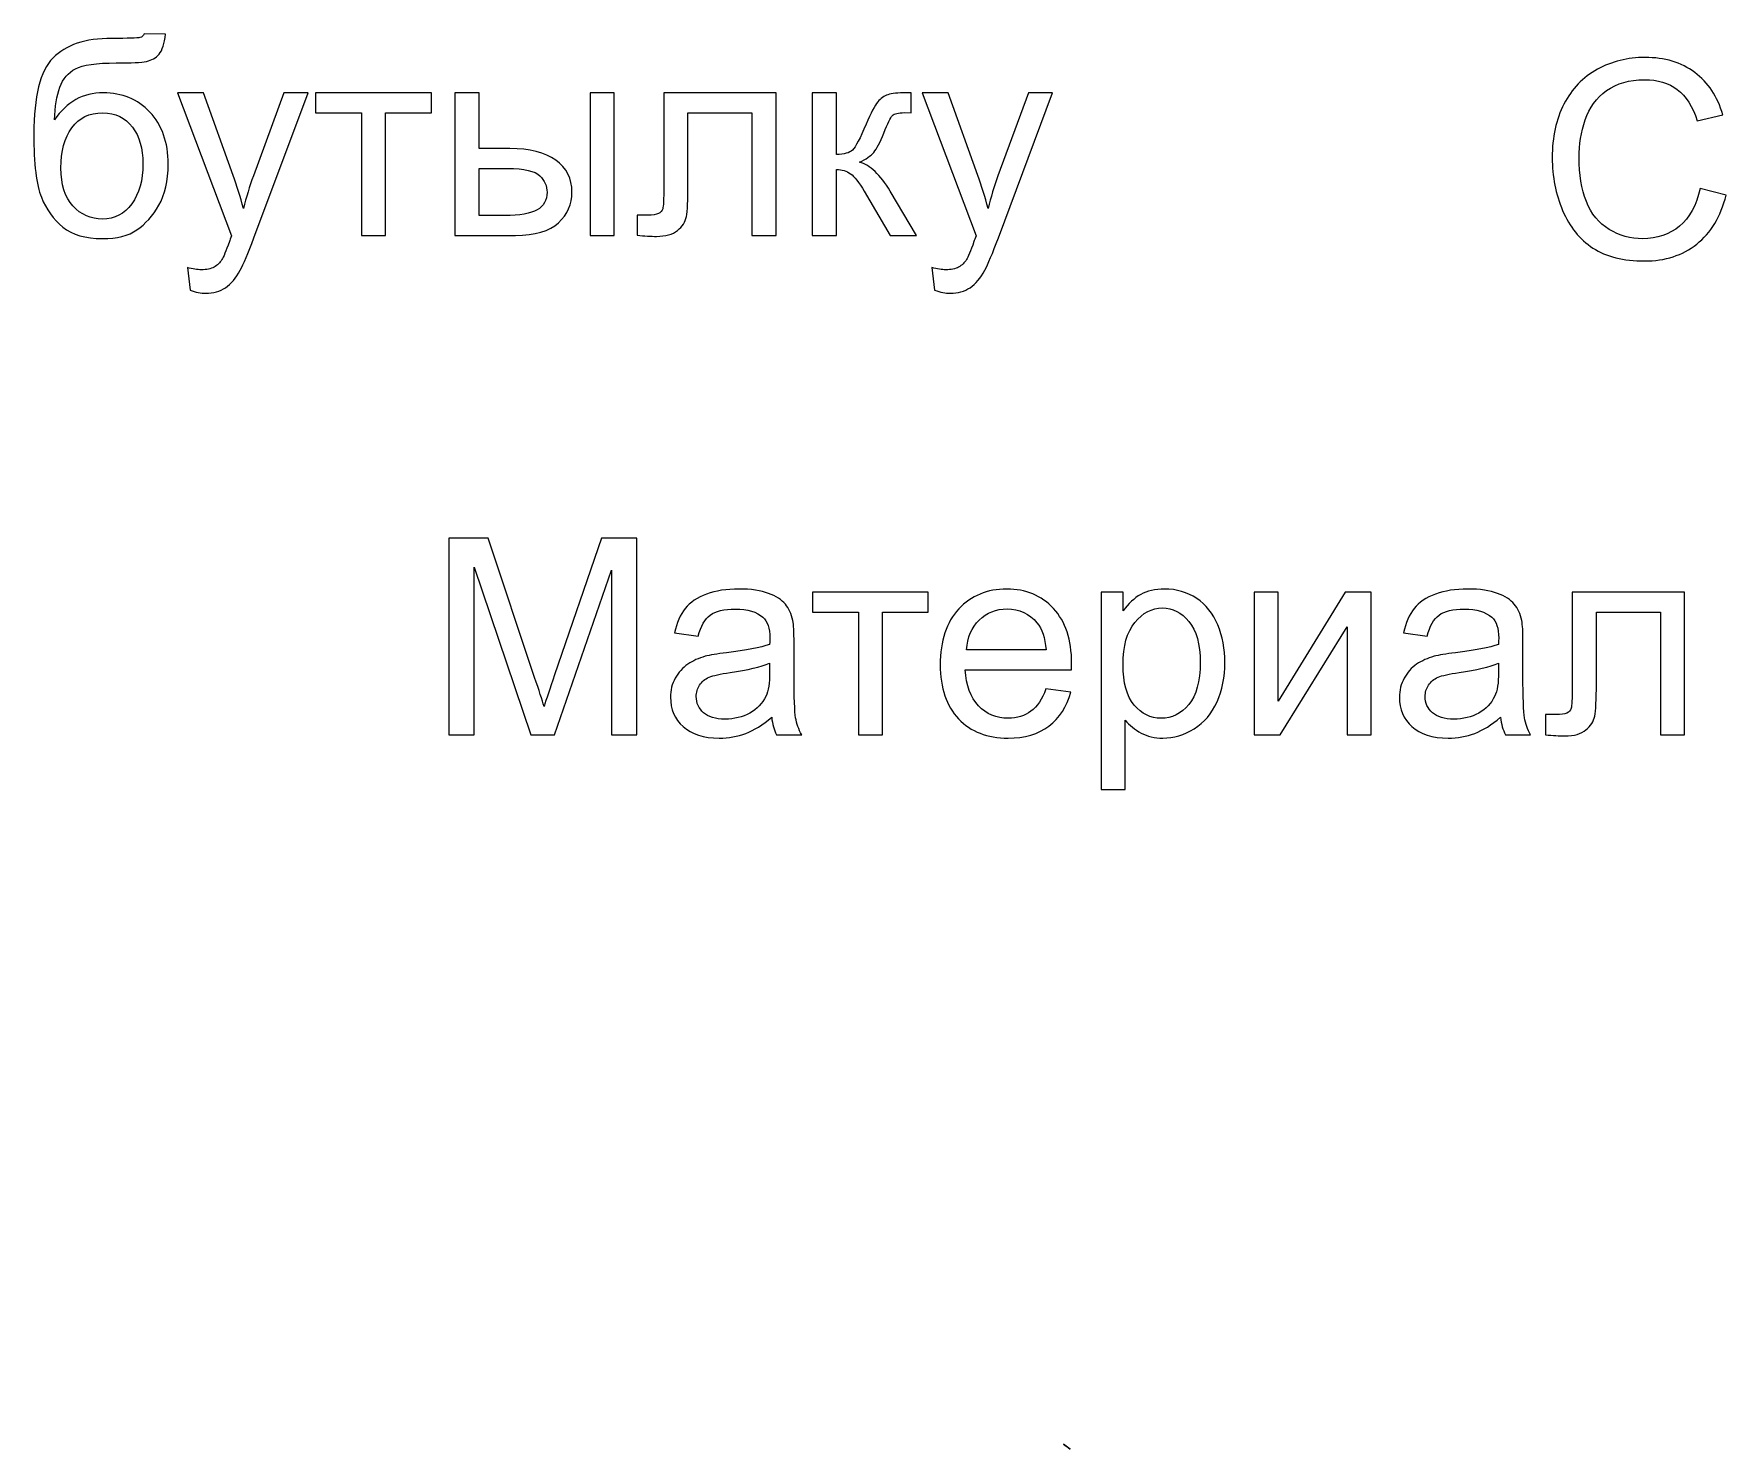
# Model space of a CAD drawing. Header units: centimetres. Extents: x -34 to 236, y -37 to 15.
# Drawn here: x 26.27 to 31.49, y 10.3 to 14.66 of the extents above; entities that cross this region are included whole.
import ezdxf

# ---------------------------------------------------------------- set-up
doc = ezdxf.new("R2010")
doc.units = ezdxf.units.CM
doc.header["$MEASUREMENT"] = 0
doc.layers.add('layer 1', color=7, linetype='Continuous')

msp = doc.modelspace()

# ---------------------------------------------------------------- linework, layer by layer
at = {"layer": 'layer 1', "color": 232}
for points, knots in [([(26.6122, 14.65828), (26.6122, 14.65828), (26.67796, 14.65757), (26.67796, 14.65757), (26.67796, 14.65757), (26.67486, 14.62808), (26.66837, 14.60748), (26.65821, 14.59591), (26.65821, 14.59591), (26.64819, 14.58434), (26.6352, 14.57686), (26.6194, 14.57361), (26.6194, 14.57361), (26.6036, 14.57022), (26.57255, 14.56867), (26.52613, 14.56867), (26.52613, 14.56867), (26.46474, 14.56867), (26.42283, 14.56275), (26.40054, 14.55089), (26.40054, 14.55089), (26.37824, 14.53904), (26.36215, 14.51999), (26.35242, 14.49402), (26.35242, 14.49402), (26.34254, 14.46792), (26.33718, 14.43447), (26.33605, 14.39341), (26.33605, 14.39341), (26.35482, 14.42121), (26.37669, 14.44209), (26.40181, 14.45592), (26.40181, 14.45592), (26.42678, 14.46989), (26.45515, 14.47681), (26.48647, 14.47681), (26.48647, 14.47681), (26.54405, 14.47681), (26.59174, 14.45705), (26.62956, 14.41754), (26.62956, 14.41754), (26.66724, 14.37803), (26.68615, 14.32441), (26.68615, 14.25696), (26.68615, 14.25696), (26.68615, 14.20559), (26.67669, 14.16368), (26.65764, 14.1308), (26.65764, 14.1308), (26.63859, 14.09806), (26.61615, 14.07266), (26.59005, 14.05474), (26.59005, 14.05474), (26.56408, 14.03682), (26.52852, 14.02793), (26.48365, 14.02793), (26.48365, 14.02793), (26.43158, 14.02793), (26.39094, 14.03979), (26.36201, 14.06363), (26.36201, 14.06363), (26.33308, 14.08748), (26.31093, 14.11796), (26.29555, 14.15521), (26.29555, 14.15521), (26.28003, 14.19247), (26.27241, 14.25724), (26.27241, 14.34953), (26.27241, 14.34953), (26.27241, 14.46552), (26.29202, 14.5437), (26.33125, 14.58391), (26.33125, 14.58391), (26.37048, 14.62413), (26.43102, 14.64431), (26.51258, 14.64431), (26.51258, 14.64431), (26.56324, 14.64431), (26.59202, 14.64515), (26.59894, 14.64671), (26.59894, 14.64671), (26.60585, 14.6484), (26.61023, 14.65235), (26.6122, 14.65828)], [0, 0, 0, 0, 0.047619, 0.047619, 0.047619, 0.047619, 0.0952381, 0.0952381, 0.0952381, 0.0952381, 0.1428571, 0.1428571, 0.1428571, 0.1428571, 0.1904762, 0.1904762, 0.1904762, 0.1904762, 0.2380952, 0.2380952, 0.2380952, 0.2380952, 0.2857143, 0.2857143, 0.2857143, 0.2857143, 0.3333333, 0.3333333, 0.3333333, 0.3333333, 0.3809524, 0.3809524, 0.3809524, 0.3809524, 0.4285714, 0.4285714, 0.4285714, 0.4285714, 0.4761905, 0.4761905, 0.4761905, 0.4761905, 0.5238095, 0.5238095, 0.5238095, 0.5238095, 0.5714286, 0.5714286, 0.5714286, 0.5714286, 0.6190476, 0.6190476, 0.6190476, 0.6190476, 0.6666667, 0.6666667, 0.6666667, 0.6666667, 0.7142857, 0.7142857, 0.7142857, 0.7142857, 0.7619048, 0.7619048, 0.7619048, 0.7619048, 0.8095238, 0.8095238, 0.8095238, 0.8095238, 0.8571429, 0.8571429, 0.8571429, 0.8571429, 0.9047619, 0.9047619, 0.9047619, 0.9047619, 0.952381, 0.952381, 0.952381, 0.952381, 1, 1, 1, 1]), ([(31.40526, 14.18184), (31.40526, 14.18184), (31.48555, 14.16152), (31.48555, 14.16152), (31.48555, 14.16152), (31.46876, 14.09577), (31.43842, 14.04553), (31.39482, 14.01082), (31.39482, 14.01082), (31.35107, 13.97624), (31.29773, 13.95903), (31.23452, 13.95903), (31.23452, 13.95903), (31.16918, 13.95903), (31.11612, 13.97229), (31.0752, 13.99882), (31.0752, 13.99882), (31.03428, 14.02549), (31.00309, 14.06402), (30.98178, 14.11439), (30.98178, 14.11439), (30.96048, 14.16491), (30.94975, 14.2191), (30.94975, 14.27695), (30.94975, 14.27695), (30.94975, 14.34003), (30.96175, 14.39506), (30.98588, 14.44205), (30.98588, 14.44205), (31.01001, 14.48904), (31.0443, 14.52475), (31.08889, 14.54916), (31.08889, 14.54916), (31.13334, 14.57357), (31.1823, 14.58571), (31.23579, 14.58571), (31.23579, 14.58571), (31.29646, 14.58571), (31.34741, 14.57032), (31.38875, 14.53942), (31.38875, 14.53942), (31.4301, 14.50852), (31.45888, 14.4652), (31.47511, 14.40918), (31.47511, 14.40918), (31.47511, 14.40918), (31.39623, 14.39055), (31.39623, 14.39055), (31.39623, 14.39055), (31.38212, 14.43472), (31.3618, 14.46675), (31.33499, 14.48693), (31.33499, 14.48693), (31.30832, 14.50711), (31.27473, 14.51713), (31.23409, 14.51713), (31.23409, 14.51713), (31.18753, 14.51713), (31.14872, 14.50598), (31.11739, 14.48368), (31.11739, 14.48368), (31.08607, 14.46125), (31.06405, 14.43133), (31.05149, 14.39365), (31.05149, 14.39365), (31.03879, 14.35612), (31.03244, 14.31731), (31.03244, 14.27738), (31.03244, 14.27738), (31.03244, 14.22573), (31.03992, 14.18086), (31.05488, 14.14233), (31.05488, 14.14233), (31.06998, 14.10395), (31.09326, 14.07516), (31.12501, 14.05611), (31.12501, 14.05611), (31.15676, 14.03706), (31.19105, 14.02761), (31.22802, 14.02761), (31.22802, 14.02761), (31.2729, 14.02761), (31.31086, 14.04059), (31.34204, 14.06641), (31.34204, 14.06641), (31.37323, 14.09238), (31.39425, 14.1309), (31.40526, 14.18184)], [0, 0, 0, 0, 0.0454545, 0.0454545, 0.0454545, 0.0454545, 0.0909091, 0.0909091, 0.0909091, 0.0909091, 0.1363636, 0.1363636, 0.1363636, 0.1363636, 0.1818182, 0.1818182, 0.1818182, 0.1818182, 0.2272727, 0.2272727, 0.2272727, 0.2272727, 0.2727273, 0.2727273, 0.2727273, 0.2727273, 0.3181818, 0.3181818, 0.3181818, 0.3181818, 0.3636364, 0.3636364, 0.3636364, 0.3636364, 0.4090909, 0.4090909, 0.4090909, 0.4090909, 0.4545455, 0.4545455, 0.4545455, 0.4545455, 0.5, 0.5, 0.5, 0.5, 0.5454545, 0.5454545, 0.5454545, 0.5454545, 0.5909091, 0.5909091, 0.5909091, 0.5909091, 0.6363636, 0.6363636, 0.6363636, 0.6363636, 0.6818182, 0.6818182, 0.6818182, 0.6818182, 0.7272727, 0.7272727, 0.7272727, 0.7272727, 0.7727273, 0.7727273, 0.7727273, 0.7727273, 0.8181818, 0.8181818, 0.8181818, 0.8181818, 0.8636364, 0.8636364, 0.8636364, 0.8636364, 0.9090909, 0.9090909, 0.9090909, 0.9090909, 0.9545455, 0.9545455, 0.9545455, 0.9545455, 1, 1, 1, 1]), ([(26.75359, 13.86876), (26.75359, 13.86876), (26.74527, 13.93861), (26.74527, 13.93861), (26.74527, 13.93861), (26.76164, 13.93423), (26.77575, 13.93198), (26.78788, 13.93198), (26.78788, 13.93198), (26.80439, 13.93198), (26.81766, 13.9348), (26.82754, 13.9403), (26.82754, 13.9403), (26.83755, 13.94581), (26.8456, 13.95343), (26.85195, 13.96344), (26.85195, 13.96344), (26.85675, 13.97078), (26.86423, 13.98927), (26.87467, 14.01876), (26.87467, 14.01876), (26.87608, 14.02299), (26.87834, 14.02892), (26.8813, 14.03696), (26.8813, 14.03696), (26.8813, 14.03696), (26.71479, 14.47681), (26.71479, 14.47681), (26.71479, 14.47681), (26.71479, 14.47681), (26.79494, 14.47681), (26.79494, 14.47681), (26.79494, 14.47681), (26.79494, 14.47681), (26.88638, 14.22267), (26.88638, 14.22267), (26.88638, 14.22267), (26.89809, 14.19035), (26.90882, 14.15648), (26.91813, 14.12092), (26.91813, 14.12092), (26.92674, 14.15507), (26.9369, 14.18838), (26.94875, 14.22097), (26.94875, 14.22097), (26.94875, 14.22097), (27.04259, 14.47681), (27.04259, 14.47681), (27.04259, 14.47681), (27.04259, 14.47681), (27.11696, 14.47681), (27.11696, 14.47681), (27.11696, 14.47681), (27.11696, 14.47681), (26.95002, 14.03033), (26.95002, 14.03033), (26.95002, 14.03033), (26.9321, 13.98207), (26.91813, 13.94891), (26.90825, 13.93071), (26.90825, 13.93071), (26.89499, 13.90615), (26.87989, 13.88823), (26.86281, 13.8768), (26.86281, 13.8768), (26.8456, 13.86537), (26.82528, 13.85959), (26.80157, 13.85959), (26.80157, 13.85959), (26.78718, 13.85959), (26.77123, 13.86269), (26.75359, 13.86876)], [0, 0, 0, 0, 0.0555556, 0.0555556, 0.0555556, 0.0555556, 0.1111111, 0.1111111, 0.1111111, 0.1111111, 0.1666667, 0.1666667, 0.1666667, 0.1666667, 0.2222222, 0.2222222, 0.2222222, 0.2222222, 0.2777778, 0.2777778, 0.2777778, 0.2777778, 0.3333333, 0.3333333, 0.3333333, 0.3333333, 0.3888889, 0.3888889, 0.3888889, 0.3888889, 0.4444444, 0.4444444, 0.4444444, 0.4444444, 0.5, 0.5, 0.5, 0.5, 0.5555556, 0.5555556, 0.5555556, 0.5555556, 0.6111111, 0.6111111, 0.6111111, 0.6111111, 0.6666667, 0.6666667, 0.6666667, 0.6666667, 0.7222222, 0.7222222, 0.7222222, 0.7222222, 0.7777778, 0.7777778, 0.7777778, 0.7777778, 0.8333333, 0.8333333, 0.8333333, 0.8333333, 0.8888889, 0.8888889, 0.8888889, 0.8888889, 0.9444444, 0.9444444, 0.9444444, 0.9444444, 1, 1, 1, 1]), ([(27.1401, 14.47681), (27.1401, 14.47681), (27.49697, 14.47681), (27.49697, 14.47681), (27.49697, 14.47681), (27.49697, 14.47681), (27.49697, 14.41528), (27.49697, 14.41528), (27.49697, 14.41528), (27.49697, 14.41528), (27.35558, 14.41528), (27.35558, 14.41528), (27.35558, 14.41528), (27.35558, 14.41528), (27.35558, 14.03781), (27.35558, 14.03781), (27.35558, 14.03781), (27.35558, 14.03781), (27.2815, 14.03781), (27.2815, 14.03781), (27.2815, 14.03781), (27.2815, 14.03781), (27.2815, 14.41528), (27.2815, 14.41528), (27.2815, 14.41528), (27.2815, 14.41528), (27.1401, 14.41528), (27.1401, 14.41528), (27.1401, 14.41528), (27.1401, 14.41528), (27.1401, 14.47681), (27.1401, 14.47681)], [0, 0, 0, 0, 0.125, 0.125, 0.125, 0.125, 0.25, 0.25, 0.25, 0.25, 0.375, 0.375, 0.375, 0.375, 0.5, 0.5, 0.5, 0.5, 0.625, 0.625, 0.625, 0.625, 0.75, 0.75, 0.75, 0.75, 0.875, 0.875, 0.875, 0.875, 1, 1, 1, 1]), ([(27.56964, 14.47681), (27.56964, 14.47681), (27.64415, 14.47681), (27.64415, 14.47681), (27.64415, 14.47681), (27.64415, 14.47681), (27.64415, 14.30536), (27.64415, 14.30536), (27.64415, 14.30536), (27.64415, 14.30536), (27.73841, 14.30536), (27.73841, 14.30536), (27.73841, 14.30536), (27.7998, 14.30536), (27.84721, 14.29336), (27.88037, 14.26952), (27.88037, 14.26952), (27.91353, 14.24567), (27.93018, 14.21279), (27.93018, 14.17088), (27.93018, 14.17088), (27.93018, 14.13433), (27.91635, 14.10286), (27.88855, 14.0769), (27.88855, 14.0769), (27.8609, 14.05079), (27.81659, 14.03781), (27.75577, 14.03781), (27.75577, 14.03781), (27.75577, 14.03781), (27.56964, 14.03781), (27.56964, 14.03781), (27.56964, 14.03781), (27.56964, 14.03781), (27.56964, 14.47681), (27.56964, 14.47681)], [0, 0, 0, 0, 0.1111111, 0.1111111, 0.1111111, 0.1111111, 0.2222222, 0.2222222, 0.2222222, 0.2222222, 0.3333333, 0.3333333, 0.3333333, 0.3333333, 0.4444444, 0.4444444, 0.4444444, 0.4444444, 0.5555556, 0.5555556, 0.5555556, 0.5555556, 0.6666667, 0.6666667, 0.6666667, 0.6666667, 0.7777778, 0.7777778, 0.7777778, 0.7777778, 0.8888889, 0.8888889, 0.8888889, 0.8888889, 1, 1, 1, 1]), ([(27.98592, 14.47681), (27.98592, 14.47681), (28.06043, 14.47681), (28.06043, 14.47681), (28.06043, 14.47681), (28.06043, 14.47681), (28.06043, 14.03781), (28.06043, 14.03781), (28.06043, 14.03781), (28.06043, 14.03781), (27.98592, 14.03781), (27.98592, 14.03781), (27.98592, 14.03781), (27.98592, 14.03781), (27.98592, 14.47681), (27.98592, 14.47681)], [0, 0, 0, 0, 0.25, 0.25, 0.25, 0.25, 0.5, 0.5, 0.5, 0.5, 0.75, 0.75, 0.75, 0.75, 1, 1, 1, 1]), ([(28.21297, 14.47681), (28.21297, 14.47681), (28.55869, 14.47681), (28.55869, 14.47681), (28.55869, 14.47681), (28.55869, 14.47681), (28.55869, 14.03781), (28.55869, 14.03781), (28.55869, 14.03781), (28.55869, 14.03781), (28.48461, 14.03781), (28.48461, 14.03781), (28.48461, 14.03781), (28.48461, 14.03781), (28.48461, 14.41528), (28.48461, 14.41528), (28.48461, 14.41528), (28.48461, 14.41528), (28.28747, 14.41528), (28.28747, 14.41528), (28.28747, 14.41528), (28.28747, 14.41528), (28.28747, 14.19656), (28.28747, 14.19656), (28.28747, 14.19656), (28.28747, 14.14562), (28.28578, 14.11189), (28.28253, 14.09567), (28.28253, 14.09567), (28.27915, 14.07944), (28.27012, 14.06519), (28.25516, 14.05305), (28.25516, 14.05305), (28.24034, 14.04091), (28.21875, 14.03485), (28.19067, 14.03485), (28.19067, 14.03485), (28.17331, 14.03485), (28.15328, 14.03598), (28.1307, 14.03823), (28.1307, 14.03823), (28.1307, 14.03823), (28.1307, 14.10018), (28.1307, 14.10018), (28.1307, 14.10018), (28.1307, 14.10018), (28.16344, 14.10018), (28.16344, 14.10018), (28.16344, 14.10018), (28.17882, 14.10018), (28.18982, 14.10187), (28.19646, 14.10498), (28.19646, 14.10498), (28.20309, 14.10822), (28.20746, 14.11316), (28.20972, 14.12008), (28.20972, 14.12008), (28.21198, 14.12699), (28.21297, 14.14943), (28.21297, 14.18753), (28.21297, 14.18753), (28.21297, 14.18753), (28.21297, 14.47681), (28.21297, 14.47681)], [0, 0, 0, 0, 0.0625, 0.0625, 0.0625, 0.0625, 0.125, 0.125, 0.125, 0.125, 0.1875, 0.1875, 0.1875, 0.1875, 0.25, 0.25, 0.25, 0.25, 0.3125, 0.3125, 0.3125, 0.3125, 0.375, 0.375, 0.375, 0.375, 0.4375, 0.4375, 0.4375, 0.4375, 0.5, 0.5, 0.5, 0.5, 0.5625, 0.5625, 0.5625, 0.5625, 0.625, 0.625, 0.625, 0.625, 0.6875, 0.6875, 0.6875, 0.6875, 0.75, 0.75, 0.75, 0.75, 0.8125, 0.8125, 0.8125, 0.8125, 0.875, 0.875, 0.875, 0.875, 0.9375, 0.9375, 0.9375, 0.9375, 1, 1, 1, 1]), ([(28.67031, 14.47681), (28.67031, 14.47681), (28.74467, 14.47681), (28.74467, 14.47681), (28.74467, 14.47681), (28.74467, 14.47681), (28.74467, 14.28715), (28.74467, 14.28715), (28.74467, 14.28715), (28.76838, 14.28715), (28.78503, 14.29167), (28.79449, 14.3007), (28.79449, 14.3007), (28.80394, 14.30987), (28.81791, 14.33626), (28.8364, 14.38015), (28.8364, 14.38015), (28.85107, 14.41486), (28.86292, 14.43772), (28.87196, 14.44873), (28.87196, 14.44873), (28.88113, 14.45973), (28.89157, 14.46721), (28.90342, 14.47102), (28.90342, 14.47102), (28.91528, 14.47497), (28.93433, 14.47681), (28.96043, 14.47681), (28.96043, 14.47681), (28.96043, 14.47681), (28.97539, 14.47681), (28.97539, 14.47681), (28.97539, 14.47681), (28.97539, 14.47681), (28.97539, 14.41528), (28.97539, 14.41528), (28.97539, 14.41528), (28.97539, 14.41528), (28.95465, 14.41571), (28.95465, 14.41571), (28.95465, 14.41571), (28.93517, 14.41571), (28.92261, 14.41274), (28.91711, 14.40696), (28.91711, 14.40696), (28.91133, 14.40089), (28.90244, 14.38283), (28.89058, 14.35277), (28.89058, 14.35277), (28.87929, 14.32413), (28.86899, 14.30437), (28.85954, 14.29336), (28.85954, 14.29336), (28.85022, 14.28222), (28.83569, 14.2722), (28.81622, 14.26317), (28.81622, 14.26317), (28.84811, 14.25456), (28.87958, 14.22478), (28.91048, 14.17384), (28.91048, 14.17384), (28.91048, 14.17384), (28.9919, 14.03781), (28.9919, 14.03781), (28.9919, 14.03781), (28.9919, 14.03781), (28.91006, 14.03781), (28.91006, 14.03781), (28.91006, 14.03781), (28.91006, 14.03781), (28.83061, 14.17384), (28.83061, 14.17384), (28.83061, 14.17384), (28.81438, 14.20108), (28.80013, 14.21914), (28.78814, 14.22775), (28.78814, 14.22775), (28.776, 14.2365), (28.76147, 14.24073), (28.74467, 14.24073), (28.74467, 14.24073), (28.74467, 14.24073), (28.74467, 14.03781), (28.74467, 14.03781), (28.74467, 14.03781), (28.74467, 14.03781), (28.67031, 14.03781), (28.67031, 14.03781), (28.67031, 14.03781), (28.67031, 14.03781), (28.67031, 14.47681), (28.67031, 14.47681)], [0, 0, 0, 0, 0.0434783, 0.0434783, 0.0434783, 0.0434783, 0.0869565, 0.0869565, 0.0869565, 0.0869565, 0.1304348, 0.1304348, 0.1304348, 0.1304348, 0.173913, 0.173913, 0.173913, 0.173913, 0.2173913, 0.2173913, 0.2173913, 0.2173913, 0.2608696, 0.2608696, 0.2608696, 0.2608696, 0.3043478, 0.3043478, 0.3043478, 0.3043478, 0.3478261, 0.3478261, 0.3478261, 0.3478261, 0.3913043, 0.3913043, 0.3913043, 0.3913043, 0.4347826, 0.4347826, 0.4347826, 0.4347826, 0.4782609, 0.4782609, 0.4782609, 0.4782609, 0.5217391, 0.5217391, 0.5217391, 0.5217391, 0.5652174, 0.5652174, 0.5652174, 0.5652174, 0.6086957, 0.6086957, 0.6086957, 0.6086957, 0.6521739, 0.6521739, 0.6521739, 0.6521739, 0.6956522, 0.6956522, 0.6956522, 0.6956522, 0.7391304, 0.7391304, 0.7391304, 0.7391304, 0.7826087, 0.7826087, 0.7826087, 0.7826087, 0.826087, 0.826087, 0.826087, 0.826087, 0.8695652, 0.8695652, 0.8695652, 0.8695652, 0.9130435, 0.9130435, 0.9130435, 0.9130435, 0.9565217, 0.9565217, 0.9565217, 0.9565217, 1, 1, 1, 1]), ([(29.04721, 13.86876), (29.04721, 13.86876), (29.03889, 13.93861), (29.03889, 13.93861), (29.03889, 13.93861), (29.05526, 13.93423), (29.06937, 13.93198), (29.0815, 13.93198), (29.0815, 13.93198), (29.09801, 13.93198), (29.11128, 13.9348), (29.12116, 13.9403), (29.12116, 13.9403), (29.13117, 13.94581), (29.13922, 13.95343), (29.14557, 13.96344), (29.14557, 13.96344), (29.15037, 13.97078), (29.15785, 13.98927), (29.16829, 14.01876), (29.16829, 14.01876), (29.1697, 14.02299), (29.17196, 14.02892), (29.17492, 14.03696), (29.17492, 14.03696), (29.17492, 14.03696), (29.00841, 14.47681), (29.00841, 14.47681), (29.00841, 14.47681), (29.00841, 14.47681), (29.08856, 14.47681), (29.08856, 14.47681), (29.08856, 14.47681), (29.08856, 14.47681), (29.18, 14.22267), (29.18, 14.22267), (29.18, 14.22267), (29.19171, 14.19035), (29.20244, 14.15648), (29.21175, 14.12092), (29.21175, 14.12092), (29.22036, 14.15507), (29.23052, 14.18838), (29.24237, 14.22097), (29.24237, 14.22097), (29.24237, 14.22097), (29.33621, 14.47681), (29.33621, 14.47681), (29.33621, 14.47681), (29.33621, 14.47681), (29.41058, 14.47681), (29.41058, 14.47681), (29.41058, 14.47681), (29.41058, 14.47681), (29.24364, 14.03033), (29.24364, 14.03033), (29.24364, 14.03033), (29.22572, 13.98207), (29.21175, 13.94891), (29.20187, 13.93071), (29.20187, 13.93071), (29.18861, 13.90615), (29.17351, 13.88823), (29.15643, 13.8768), (29.15643, 13.8768), (29.13922, 13.86537), (29.1189, 13.85959), (29.09519, 13.85959), (29.09519, 13.85959), (29.0808, 13.85959), (29.06485, 13.86269), (29.04721, 13.86876)], [0, 0, 0, 0, 0.0555556, 0.0555556, 0.0555556, 0.0555556, 0.1111111, 0.1111111, 0.1111111, 0.1111111, 0.1666667, 0.1666667, 0.1666667, 0.1666667, 0.2222222, 0.2222222, 0.2222222, 0.2222222, 0.2777778, 0.2777778, 0.2777778, 0.2777778, 0.3333333, 0.3333333, 0.3333333, 0.3333333, 0.3888889, 0.3888889, 0.3888889, 0.3888889, 0.4444444, 0.4444444, 0.4444444, 0.4444444, 0.5, 0.5, 0.5, 0.5, 0.5555556, 0.5555556, 0.5555556, 0.5555556, 0.6111111, 0.6111111, 0.6111111, 0.6111111, 0.6666667, 0.6666667, 0.6666667, 0.6666667, 0.7222222, 0.7222222, 0.7222222, 0.7222222, 0.7777778, 0.7777778, 0.7777778, 0.7777778, 0.8333333, 0.8333333, 0.8333333, 0.8333333, 0.8888889, 0.8888889, 0.8888889, 0.8888889, 0.9444444, 0.9444444, 0.9444444, 0.9444444, 1, 1, 1, 1]), ([(26.60839, 14.25893), (26.60839, 14.30479), (26.59767, 14.34219), (26.57594, 14.3714), (26.57594, 14.3714), (26.55435, 14.40061), (26.52387, 14.41528), (26.4845, 14.41528), (26.4845, 14.41528), (26.44343, 14.41528), (26.41168, 14.39976), (26.38939, 14.369), (26.38939, 14.369), (26.36709, 14.3381), (26.3558, 14.29689), (26.3558, 14.24539), (26.3558, 14.24539), (26.3558, 14.1943), (26.36822, 14.15536), (26.39292, 14.1284), (26.39292, 14.1284), (26.41747, 14.10131), (26.44795, 14.0879), (26.48407, 14.0879), (26.48407, 14.0879), (26.5209, 14.0879), (26.55096, 14.10343), (26.57396, 14.13475), (26.57396, 14.13475), (26.59696, 14.16608), (26.60839, 14.20743), (26.60839, 14.25893)], [0, 0, 0, 0, 0.125, 0.125, 0.125, 0.125, 0.25, 0.25, 0.25, 0.25, 0.375, 0.375, 0.375, 0.375, 0.5, 0.5, 0.5, 0.5, 0.625, 0.625, 0.625, 0.625, 0.75, 0.75, 0.75, 0.75, 0.875, 0.875, 0.875, 0.875, 1, 1, 1, 1]), ([(27.64415, 14.09905), (27.64415, 14.09905), (27.72218, 14.09905), (27.72218, 14.09905), (27.72218, 14.09905), (27.76932, 14.09905), (27.80304, 14.10484), (27.82308, 14.11641), (27.82308, 14.11641), (27.84326, 14.12798), (27.85328, 14.14604), (27.85328, 14.17045), (27.85328, 14.17045), (27.85328, 14.18951), (27.8458, 14.20644), (27.83098, 14.2214), (27.83098, 14.2214), (27.81602, 14.23621), (27.78314, 14.24369), (27.7322, 14.24369), (27.7322, 14.24369), (27.7322, 14.24369), (27.64415, 14.24369), (27.64415, 14.24369), (27.64415, 14.24369), (27.64415, 14.24369), (27.64415, 14.09905), (27.64415, 14.09905)], [0, 0, 0, 0, 0.1428571, 0.1428571, 0.1428571, 0.1428571, 0.2857143, 0.2857143, 0.2857143, 0.2857143, 0.4285714, 0.4285714, 0.4285714, 0.4285714, 0.5714286, 0.5714286, 0.5714286, 0.5714286, 0.7142857, 0.7142857, 0.7142857, 0.7142857, 0.8571429, 0.8571429, 0.8571429, 0.8571429, 1, 1, 1, 1]), ([(27.55101, 12.49994), (27.55101, 12.49994), (27.55101, 13.10601), (27.55101, 13.10601), (27.55101, 13.10601), (27.55101, 13.10601), (27.67181, 13.10601), (27.67181, 13.10601), (27.67181, 13.10601), (27.67181, 13.10601), (27.81518, 12.67689), (27.81518, 12.67689), (27.81518, 12.67689), (27.82844, 12.63696), (27.83818, 12.60704), (27.8441, 12.58715), (27.8441, 12.58715), (27.85102, 12.60916), (27.86174, 12.64162), (27.87642, 12.68437), (27.87642, 12.68437), (27.87642, 12.68437), (28.02148, 13.10601), (28.02148, 13.10601), (28.02148, 13.10601), (28.02148, 13.10601), (28.12943, 13.10601), (28.12943, 13.10601), (28.12943, 13.10601), (28.12943, 13.10601), (28.12943, 12.49994), (28.12943, 12.49994), (28.12943, 12.49994), (28.12943, 12.49994), (28.0521, 12.49994), (28.0521, 12.49994), (28.0521, 12.49994), (28.0521, 12.49994), (28.0521, 13.00724), (28.0521, 13.00724), (28.0521, 13.00724), (28.0521, 13.00724), (27.87599, 12.49994), (27.87599, 12.49994), (27.87599, 12.49994), (27.87599, 12.49994), (27.8036, 12.49994), (27.8036, 12.49994), (27.8036, 12.49994), (27.8036, 12.49994), (27.62834, 13.01584), (27.62834, 13.01584), (27.62834, 13.01584), (27.62834, 13.01584), (27.62834, 12.49994), (27.62834, 12.49994), (27.62834, 12.49994), (27.62834, 12.49994), (27.55101, 12.49994), (27.55101, 12.49994)], [0, 0, 0, 0, 0.0666667, 0.0666667, 0.0666667, 0.0666667, 0.1333333, 0.1333333, 0.1333333, 0.1333333, 0.2, 0.2, 0.2, 0.2, 0.2666667, 0.2666667, 0.2666667, 0.2666667, 0.3333333, 0.3333333, 0.3333333, 0.3333333, 0.4, 0.4, 0.4, 0.4, 0.4666667, 0.4666667, 0.4666667, 0.4666667, 0.5333333, 0.5333333, 0.5333333, 0.5333333, 0.6, 0.6, 0.6, 0.6, 0.6666667, 0.6666667, 0.6666667, 0.6666667, 0.7333333, 0.7333333, 0.7333333, 0.7333333, 0.8, 0.8, 0.8, 0.8, 0.8666667, 0.8666667, 0.8666667, 0.8666667, 0.9333333, 0.9333333, 0.9333333, 0.9333333, 1, 1, 1, 1]), ([(28.54529, 12.55413), (28.51763, 12.5307), (28.4911, 12.51419), (28.4657, 12.50446), (28.4657, 12.50446), (28.44016, 12.49486), (28.41278, 12.49006), (28.38357, 12.49006), (28.38357, 12.49006), (28.33531, 12.49006), (28.29834, 12.50177), (28.27238, 12.52534), (28.27238, 12.52534), (28.24655, 12.54891), (28.23357, 12.5791), (28.23357, 12.61565), (28.23357, 12.61565), (28.23357, 12.63724), (28.23837, 12.65686), (28.24825, 12.67464), (28.24825, 12.67464), (28.25798, 12.69242), (28.27082, 12.70667), (28.28663, 12.71739), (28.28663, 12.71739), (28.30257, 12.72812), (28.32035, 12.7363), (28.34025, 12.74181), (28.34025, 12.74181), (28.35479, 12.74562), (28.3768, 12.74943), (28.40629, 12.75295), (28.40629, 12.75295), (28.46641, 12.76015), (28.51071, 12.76862), (28.53908, 12.77864), (28.53908, 12.77864), (28.53936, 12.7888), (28.5395, 12.79529), (28.5395, 12.79797), (28.5395, 12.79797), (28.5395, 12.82831), (28.53245, 12.84976), (28.51833, 12.86203), (28.51833, 12.86203), (28.49943, 12.87897), (28.47106, 12.88729), (28.43367, 12.88729), (28.43367, 12.88729), (28.39867, 12.88729), (28.37285, 12.88122), (28.35606, 12.86895), (28.35606, 12.86895), (28.3394, 12.85667), (28.32713, 12.83494), (28.31908, 12.80375), (28.31908, 12.80375), (28.31908, 12.80375), (28.24641, 12.81377), (28.24641, 12.81377), (28.24641, 12.81377), (28.25304, 12.84482), (28.26391, 12.87008), (28.27901, 12.88913), (28.27901, 12.88913), (28.29411, 12.90832), (28.31612, 12.92313), (28.34477, 12.93344), (28.34477, 12.93344), (28.37341, 12.94374), (28.40657, 12.94896), (28.44439, 12.94896), (28.44439, 12.94896), (28.48193, 12.94896), (28.51227, 12.94444), (28.53569, 12.93569), (28.53569, 12.93569), (28.55912, 12.9268), (28.57633, 12.9158), (28.58748, 12.90239), (28.58748, 12.90239), (28.59849, 12.88898), (28.60611, 12.87219), (28.61062, 12.85173), (28.61062, 12.85173), (28.61302, 12.83903), (28.61429, 12.81617), (28.61429, 12.78315), (28.61429, 12.78315), (28.61429, 12.78315), (28.61429, 12.68395), (28.61429, 12.68395), (28.61429, 12.68395), (28.61429, 12.61466), (28.61584, 12.57092), (28.61909, 12.55272), (28.61909, 12.55272), (28.62219, 12.53437), (28.62854, 12.51673), (28.63786, 12.49994), (28.63786, 12.49994), (28.63786, 12.49994), (28.5601, 12.49994), (28.5601, 12.49994), (28.5601, 12.49994), (28.55248, 12.51532), (28.5474, 12.53338), (28.54529, 12.55413)], [0, 0, 0, 0, 0.037037, 0.037037, 0.037037, 0.037037, 0.0740741, 0.0740741, 0.0740741, 0.0740741, 0.1111111, 0.1111111, 0.1111111, 0.1111111, 0.1481481, 0.1481481, 0.1481481, 0.1481481, 0.1851852, 0.1851852, 0.1851852, 0.1851852, 0.2222222, 0.2222222, 0.2222222, 0.2222222, 0.2592593, 0.2592593, 0.2592593, 0.2592593, 0.2962963, 0.2962963, 0.2962963, 0.2962963, 0.3333333, 0.3333333, 0.3333333, 0.3333333, 0.3703704, 0.3703704, 0.3703704, 0.3703704, 0.4074074, 0.4074074, 0.4074074, 0.4074074, 0.4444444, 0.4444444, 0.4444444, 0.4444444, 0.4814815, 0.4814815, 0.4814815, 0.4814815, 0.5185185, 0.5185185, 0.5185185, 0.5185185, 0.5555556, 0.5555556, 0.5555556, 0.5555556, 0.5925926, 0.5925926, 0.5925926, 0.5925926, 0.6296296, 0.6296296, 0.6296296, 0.6296296, 0.6666667, 0.6666667, 0.6666667, 0.6666667, 0.7037037, 0.7037037, 0.7037037, 0.7037037, 0.7407407, 0.7407407, 0.7407407, 0.7407407, 0.7777778, 0.7777778, 0.7777778, 0.7777778, 0.8148148, 0.8148148, 0.8148148, 0.8148148, 0.8518519, 0.8518519, 0.8518519, 0.8518519, 0.8888889, 0.8888889, 0.8888889, 0.8888889, 0.9259259, 0.9259259, 0.9259259, 0.9259259, 0.962963, 0.962963, 0.962963, 0.962963, 1, 1, 1, 1]), ([(28.67087, 12.93894), (28.67087, 12.93894), (29.02774, 12.93894), (29.02774, 12.93894), (29.02774, 12.93894), (29.02774, 12.93894), (29.02774, 12.87741), (29.02774, 12.87741), (29.02774, 12.87741), (29.02774, 12.87741), (28.88635, 12.87741), (28.88635, 12.87741), (28.88635, 12.87741), (28.88635, 12.87741), (28.88635, 12.49994), (28.88635, 12.49994), (28.88635, 12.49994), (28.88635, 12.49994), (28.81227, 12.49994), (28.81227, 12.49994), (28.81227, 12.49994), (28.81227, 12.49994), (28.81227, 12.87741), (28.81227, 12.87741), (28.81227, 12.87741), (28.81227, 12.87741), (28.67087, 12.87741), (28.67087, 12.87741), (28.67087, 12.87741), (28.67087, 12.87741), (28.67087, 12.93894), (28.67087, 12.93894)], [0, 0, 0, 0, 0.125, 0.125, 0.125, 0.125, 0.25, 0.25, 0.25, 0.25, 0.375, 0.375, 0.375, 0.375, 0.5, 0.5, 0.5, 0.5, 0.625, 0.625, 0.625, 0.625, 0.75, 0.75, 0.75, 0.75, 0.875, 0.875, 0.875, 0.875, 1, 1, 1, 1]), ([(29.38984, 12.64133), (29.38984, 12.64133), (29.46674, 12.63188), (29.46674, 12.63188), (29.46674, 12.63188), (29.45461, 12.58686), (29.43217, 12.55201), (29.39943, 12.52717), (29.39943, 12.52717), (29.36655, 12.50248), (29.32464, 12.49006), (29.2737, 12.49006), (29.2737, 12.49006), (29.2095, 12.49006), (29.15855, 12.50982), (29.12102, 12.54933), (29.12102, 12.54933), (29.08334, 12.58884), (29.06457, 12.6443), (29.06457, 12.7157), (29.06457, 12.7157), (29.06457, 12.78964), (29.08362, 12.84693), (29.12158, 12.88771), (29.12158, 12.88771), (29.15968, 12.9285), (29.20893, 12.94896), (29.26961, 12.94896), (29.26961, 12.94896), (29.32831, 12.94896), (29.37629, 12.92892), (29.4134, 12.88898), (29.4134, 12.88898), (29.45066, 12.84905), (29.46928, 12.79275), (29.46928, 12.72036), (29.46928, 12.72036), (29.46928, 12.71584), (29.46914, 12.70921), (29.46886, 12.70046), (29.46886, 12.70046), (29.46886, 12.70046), (29.14148, 12.70046), (29.14148, 12.70046), (29.14148, 12.70046), (29.14416, 12.6522), (29.15785, 12.61523), (29.1824, 12.58969), (29.1824, 12.58969), (29.20696, 12.564), (29.23744, 12.55116), (29.27413, 12.55116), (29.27413, 12.55116), (29.30136, 12.55116), (29.32464, 12.55836), (29.34398, 12.57275), (29.34398, 12.57275), (29.36331, 12.58701), (29.37855, 12.60987), (29.38984, 12.64133)], [0, 0, 0, 0, 0.0666667, 0.0666667, 0.0666667, 0.0666667, 0.1333333, 0.1333333, 0.1333333, 0.1333333, 0.2, 0.2, 0.2, 0.2, 0.2666667, 0.2666667, 0.2666667, 0.2666667, 0.3333333, 0.3333333, 0.3333333, 0.3333333, 0.4, 0.4, 0.4, 0.4, 0.4666667, 0.4666667, 0.4666667, 0.4666667, 0.5333333, 0.5333333, 0.5333333, 0.5333333, 0.6, 0.6, 0.6, 0.6, 0.6666667, 0.6666667, 0.6666667, 0.6666667, 0.7333333, 0.7333333, 0.7333333, 0.7333333, 0.8, 0.8, 0.8, 0.8, 0.8666667, 0.8666667, 0.8666667, 0.8666667, 0.9333333, 0.9333333, 0.9333333, 0.9333333, 1, 1, 1, 1]), ([(29.5603, 12.33173), (29.5603, 12.33173), (29.5603, 12.93894), (29.5603, 12.93894), (29.5603, 12.93894), (29.5603, 12.93894), (29.62803, 12.93894), (29.62803, 12.93894), (29.62803, 12.93894), (29.62803, 12.93894), (29.62803, 12.88193), (29.62803, 12.88193), (29.62803, 12.88193), (29.64398, 12.90422), (29.66204, 12.92102), (29.68222, 12.93217), (29.68222, 12.93217), (29.70226, 12.94331), (29.72667, 12.94896), (29.75532, 12.94896), (29.75532, 12.94896), (29.79285, 12.94896), (29.82587, 12.93922), (29.85452, 12.92003), (29.85452, 12.92003), (29.8833, 12.9007), (29.90489, 12.87346), (29.91943, 12.83833), (29.91943, 12.83833), (29.93411, 12.80319), (29.94144, 12.76467), (29.94144, 12.72276), (29.94144, 12.72276), (29.94144, 12.67788), (29.9334, 12.63738), (29.91717, 12.6014), (29.91717, 12.6014), (29.90108, 12.56542), (29.87766, 12.5379), (29.8469, 12.51871), (29.8469, 12.51871), (29.81614, 12.49966), (29.78382, 12.49006), (29.74995, 12.49006), (29.74995, 12.49006), (29.72512, 12.49006), (29.70296, 12.49528), (29.68321, 12.50573), (29.68321, 12.50573), (29.66345, 12.51617), (29.64737, 12.52943), (29.63467, 12.54538), (29.63467, 12.54538), (29.63467, 12.54538), (29.63467, 12.33173), (29.63467, 12.33173), (29.63467, 12.33173), (29.63467, 12.33173), (29.5603, 12.33173), (29.5603, 12.33173)], [0, 0, 0, 0, 0.0666667, 0.0666667, 0.0666667, 0.0666667, 0.1333333, 0.1333333, 0.1333333, 0.1333333, 0.2, 0.2, 0.2, 0.2, 0.2666667, 0.2666667, 0.2666667, 0.2666667, 0.3333333, 0.3333333, 0.3333333, 0.3333333, 0.4, 0.4, 0.4, 0.4, 0.4666667, 0.4666667, 0.4666667, 0.4666667, 0.5333333, 0.5333333, 0.5333333, 0.5333333, 0.6, 0.6, 0.6, 0.6, 0.6666667, 0.6666667, 0.6666667, 0.6666667, 0.7333333, 0.7333333, 0.7333333, 0.7333333, 0.8, 0.8, 0.8, 0.8, 0.8666667, 0.8666667, 0.8666667, 0.8666667, 0.9333333, 0.9333333, 0.9333333, 0.9333333, 1, 1, 1, 1]), ([(30.03119, 12.93894), (30.03119, 12.93894), (30.10556, 12.93894), (30.10556, 12.93894), (30.10556, 12.93894), (30.10556, 12.93894), (30.10556, 12.60408), (30.10556, 12.60408), (30.10556, 12.60408), (30.10556, 12.60408), (30.31186, 12.93894), (30.31186, 12.93894), (30.31186, 12.93894), (30.31186, 12.93894), (30.39201, 12.93894), (30.39201, 12.93894), (30.39201, 12.93894), (30.39201, 12.93894), (30.39201, 12.49994), (30.39201, 12.49994), (30.39201, 12.49994), (30.39201, 12.49994), (30.31765, 12.49994), (30.31765, 12.49994), (30.31765, 12.49994), (30.31765, 12.49994), (30.31765, 12.83268), (30.31765, 12.83268), (30.31765, 12.83268), (30.31765, 12.83268), (30.11134, 12.49994), (30.11134, 12.49994), (30.11134, 12.49994), (30.11134, 12.49994), (30.03119, 12.49994), (30.03119, 12.49994), (30.03119, 12.49994), (30.03119, 12.49994), (30.03119, 12.93894), (30.03119, 12.93894)], [0, 0, 0, 0, 0.1, 0.1, 0.1, 0.1, 0.2, 0.2, 0.2, 0.2, 0.3, 0.3, 0.3, 0.3, 0.4, 0.4, 0.4, 0.4, 0.5, 0.5, 0.5, 0.5, 0.6, 0.6, 0.6, 0.6, 0.7, 0.7, 0.7, 0.7, 0.8, 0.8, 0.8, 0.8, 0.9, 0.9, 0.9, 0.9, 1, 1, 1, 1]), ([(30.79066, 12.55413), (30.763, 12.5307), (30.73647, 12.51419), (30.71107, 12.50446), (30.71107, 12.50446), (30.68553, 12.49486), (30.65815, 12.49006), (30.62894, 12.49006), (30.62894, 12.49006), (30.58068, 12.49006), (30.54371, 12.50177), (30.51775, 12.52534), (30.51775, 12.52534), (30.49192, 12.54891), (30.47894, 12.5791), (30.47894, 12.61565), (30.47894, 12.61565), (30.47894, 12.63724), (30.48374, 12.65686), (30.49362, 12.67464), (30.49362, 12.67464), (30.50335, 12.69242), (30.51619, 12.70667), (30.532, 12.71739), (30.532, 12.71739), (30.54794, 12.72812), (30.56572, 12.7363), (30.58562, 12.74181), (30.58562, 12.74181), (30.60016, 12.74562), (30.62217, 12.74943), (30.65166, 12.75295), (30.65166, 12.75295), (30.71178, 12.76015), (30.75608, 12.76862), (30.78445, 12.77864), (30.78445, 12.77864), (30.78473, 12.7888), (30.78487, 12.79529), (30.78487, 12.79797), (30.78487, 12.79797), (30.78487, 12.82831), (30.77782, 12.84976), (30.7637, 12.86203), (30.7637, 12.86203), (30.7448, 12.87897), (30.71643, 12.88729), (30.67904, 12.88729), (30.67904, 12.88729), (30.64404, 12.88729), (30.61822, 12.88122), (30.60143, 12.86895), (30.60143, 12.86895), (30.58477, 12.85667), (30.5725, 12.83494), (30.56445, 12.80375), (30.56445, 12.80375), (30.56445, 12.80375), (30.49178, 12.81377), (30.49178, 12.81377), (30.49178, 12.81377), (30.49841, 12.84482), (30.50928, 12.87008), (30.52438, 12.88913), (30.52438, 12.88913), (30.53948, 12.90832), (30.56149, 12.92313), (30.59014, 12.93344), (30.59014, 12.93344), (30.61878, 12.94374), (30.65194, 12.94896), (30.68976, 12.94896), (30.68976, 12.94896), (30.7273, 12.94896), (30.75764, 12.94444), (30.78106, 12.93569), (30.78106, 12.93569), (30.80449, 12.9268), (30.8217, 12.9158), (30.83285, 12.90239), (30.83285, 12.90239), (30.84386, 12.88898), (30.85148, 12.87219), (30.85599, 12.85173), (30.85599, 12.85173), (30.85839, 12.83903), (30.85966, 12.81617), (30.85966, 12.78315), (30.85966, 12.78315), (30.85966, 12.78315), (30.85966, 12.68395), (30.85966, 12.68395), (30.85966, 12.68395), (30.85966, 12.61466), (30.86121, 12.57092), (30.86446, 12.55272), (30.86446, 12.55272), (30.86756, 12.53437), (30.87391, 12.51673), (30.88323, 12.49994), (30.88323, 12.49994), (30.88323, 12.49994), (30.80547, 12.49994), (30.80547, 12.49994), (30.80547, 12.49994), (30.79785, 12.51532), (30.79277, 12.53338), (30.79066, 12.55413)], [0, 0, 0, 0, 0.037037, 0.037037, 0.037037, 0.037037, 0.0740741, 0.0740741, 0.0740741, 0.0740741, 0.1111111, 0.1111111, 0.1111111, 0.1111111, 0.1481481, 0.1481481, 0.1481481, 0.1481481, 0.1851852, 0.1851852, 0.1851852, 0.1851852, 0.2222222, 0.2222222, 0.2222222, 0.2222222, 0.2592593, 0.2592593, 0.2592593, 0.2592593, 0.2962963, 0.2962963, 0.2962963, 0.2962963, 0.3333333, 0.3333333, 0.3333333, 0.3333333, 0.3703704, 0.3703704, 0.3703704, 0.3703704, 0.4074074, 0.4074074, 0.4074074, 0.4074074, 0.4444444, 0.4444444, 0.4444444, 0.4444444, 0.4814815, 0.4814815, 0.4814815, 0.4814815, 0.5185185, 0.5185185, 0.5185185, 0.5185185, 0.5555556, 0.5555556, 0.5555556, 0.5555556, 0.5925926, 0.5925926, 0.5925926, 0.5925926, 0.6296296, 0.6296296, 0.6296296, 0.6296296, 0.6666667, 0.6666667, 0.6666667, 0.6666667, 0.7037037, 0.7037037, 0.7037037, 0.7037037, 0.7407407, 0.7407407, 0.7407407, 0.7407407, 0.7777778, 0.7777778, 0.7777778, 0.7777778, 0.8148148, 0.8148148, 0.8148148, 0.8148148, 0.8518519, 0.8518519, 0.8518519, 0.8518519, 0.8888889, 0.8888889, 0.8888889, 0.8888889, 0.9259259, 0.9259259, 0.9259259, 0.9259259, 0.962963, 0.962963, 0.962963, 0.962963, 1, 1, 1, 1]), ([(31.01136, 12.93894), (31.01136, 12.93894), (31.35708, 12.93894), (31.35708, 12.93894), (31.35708, 12.93894), (31.35708, 12.93894), (31.35708, 12.49994), (31.35708, 12.49994), (31.35708, 12.49994), (31.35708, 12.49994), (31.283, 12.49994), (31.283, 12.49994), (31.283, 12.49994), (31.283, 12.49994), (31.283, 12.87741), (31.283, 12.87741), (31.283, 12.87741), (31.283, 12.87741), (31.08586, 12.87741), (31.08586, 12.87741), (31.08586, 12.87741), (31.08586, 12.87741), (31.08586, 12.65869), (31.08586, 12.65869), (31.08586, 12.65869), (31.08586, 12.60775), (31.08417, 12.57402), (31.08092, 12.5578), (31.08092, 12.5578), (31.07754, 12.54157), (31.06851, 12.52732), (31.05355, 12.51518), (31.05355, 12.51518), (31.03873, 12.50304), (31.01714, 12.49698), (30.98906, 12.49698), (30.98906, 12.49698), (30.9717, 12.49698), (30.95167, 12.49811), (30.92909, 12.50036), (30.92909, 12.50036), (30.92909, 12.50036), (30.92909, 12.56231), (30.92909, 12.56231), (30.92909, 12.56231), (30.92909, 12.56231), (30.96183, 12.56231), (30.96183, 12.56231), (30.96183, 12.56231), (30.97721, 12.56231), (30.98821, 12.564), (30.99485, 12.56711), (30.99485, 12.56711), (31.00148, 12.57035), (31.00585, 12.57529), (31.00811, 12.58221), (31.00811, 12.58221), (31.01037, 12.58912), (31.01136, 12.61156), (31.01136, 12.64966), (31.01136, 12.64966), (31.01136, 12.64966), (31.01136, 12.93894), (31.01136, 12.93894)], [0, 0, 0, 0, 0.0625, 0.0625, 0.0625, 0.0625, 0.125, 0.125, 0.125, 0.125, 0.1875, 0.1875, 0.1875, 0.1875, 0.25, 0.25, 0.25, 0.25, 0.3125, 0.3125, 0.3125, 0.3125, 0.375, 0.375, 0.375, 0.375, 0.4375, 0.4375, 0.4375, 0.4375, 0.5, 0.5, 0.5, 0.5, 0.5625, 0.5625, 0.5625, 0.5625, 0.625, 0.625, 0.625, 0.625, 0.6875, 0.6875, 0.6875, 0.6875, 0.75, 0.75, 0.75, 0.75, 0.8125, 0.8125, 0.8125, 0.8125, 0.875, 0.875, 0.875, 0.875, 0.9375, 0.9375, 0.9375, 0.9375, 1, 1, 1, 1]), ([(29.14557, 12.7617), (29.14557, 12.7617), (29.39068, 12.7617), (29.39068, 12.7617), (29.39068, 12.7617), (29.38744, 12.79853), (29.37798, 12.82633), (29.3626, 12.84468), (29.3626, 12.84468), (29.3389, 12.87332), (29.30813, 12.88771), (29.27046, 12.88771), (29.27046, 12.88771), (29.23631, 12.88771), (29.20752, 12.87628), (29.18424, 12.85342), (29.18424, 12.85342), (29.16095, 12.83056), (29.14811, 12.79994), (29.14557, 12.7617)], [0, 0, 0, 0, 0.2, 0.2, 0.2, 0.2, 0.4, 0.4, 0.4, 0.4, 0.6, 0.6, 0.6, 0.6, 0.8, 0.8, 0.8, 0.8, 1, 1, 1, 1]), ([(29.62761, 12.71697), (29.62761, 12.66053), (29.63904, 12.61876), (29.6619, 12.59166), (29.6619, 12.59166), (29.68476, 12.56471), (29.71256, 12.55116), (29.74502, 12.55116), (29.74502, 12.55116), (29.77804, 12.55116), (29.8064, 12.56513), (29.82996, 12.59321), (29.82996, 12.59321), (29.85353, 12.62115), (29.86538, 12.66448), (29.86538, 12.72318), (29.86538, 12.72318), (29.86538, 12.7792), (29.85381, 12.82097), (29.83081, 12.84891), (29.83081, 12.84891), (29.80781, 12.87671), (29.78029, 12.89068), (29.7484, 12.89068), (29.7484, 12.89068), (29.71665, 12.89068), (29.68857, 12.87586), (29.66416, 12.84623), (29.66416, 12.84623), (29.63975, 12.81659), (29.62761, 12.77341), (29.62761, 12.71697)], [0, 0, 0, 0, 0.125, 0.125, 0.125, 0.125, 0.25, 0.25, 0.25, 0.25, 0.375, 0.375, 0.375, 0.375, 0.5, 0.5, 0.5, 0.5, 0.625, 0.625, 0.625, 0.625, 0.75, 0.75, 0.75, 0.75, 0.875, 0.875, 0.875, 0.875, 1, 1, 1, 1]), ([(28.53908, 12.72036), (28.51198, 12.70921), (28.47149, 12.6999), (28.41758, 12.69213), (28.41758, 12.69213), (28.38696, 12.68776), (28.36523, 12.68282), (28.35267, 12.67732), (28.35267, 12.67732), (28.33997, 12.67181), (28.33009, 12.66377), (28.32332, 12.65305), (28.32332, 12.65305), (28.3164, 12.64246), (28.31288, 12.63075), (28.31288, 12.61777), (28.31288, 12.61777), (28.31288, 12.59787), (28.3205, 12.58136), (28.33545, 12.5681), (28.33545, 12.5681), (28.35041, 12.55497), (28.37243, 12.54834), (28.40135, 12.54834), (28.40135, 12.54834), (28.43, 12.54834), (28.45554, 12.55455), (28.47784, 12.56711), (28.47784, 12.56711), (28.50013, 12.57967), (28.51664, 12.59688), (28.52708, 12.61861), (28.52708, 12.61861), (28.53513, 12.63541), (28.53908, 12.66024), (28.53908, 12.69298), (28.53908, 12.69298), (28.53908, 12.69298), (28.53908, 12.72036), (28.53908, 12.72036)], [0, 0, 0, 0, 0.1, 0.1, 0.1, 0.1, 0.2, 0.2, 0.2, 0.2, 0.3, 0.3, 0.3, 0.3, 0.4, 0.4, 0.4, 0.4, 0.5, 0.5, 0.5, 0.5, 0.6, 0.6, 0.6, 0.6, 0.7, 0.7, 0.7, 0.7, 0.8, 0.8, 0.8, 0.8, 0.9, 0.9, 0.9, 0.9, 1, 1, 1, 1]), ([(30.78445, 12.72036), (30.75735, 12.70921), (30.71686, 12.6999), (30.66295, 12.69213), (30.66295, 12.69213), (30.63233, 12.68776), (30.6106, 12.68282), (30.59804, 12.67732), (30.59804, 12.67732), (30.58534, 12.67181), (30.57546, 12.66377), (30.56869, 12.65305), (30.56869, 12.65305), (30.56177, 12.64246), (30.55825, 12.63075), (30.55825, 12.61777), (30.55825, 12.61777), (30.55825, 12.59787), (30.56587, 12.58136), (30.58082, 12.5681), (30.58082, 12.5681), (30.59578, 12.55497), (30.6178, 12.54834), (30.64672, 12.54834), (30.64672, 12.54834), (30.67537, 12.54834), (30.70091, 12.55455), (30.72321, 12.56711), (30.72321, 12.56711), (30.7455, 12.57967), (30.76201, 12.59688), (30.77245, 12.61861), (30.77245, 12.61861), (30.7805, 12.63541), (30.78445, 12.66024), (30.78445, 12.69298), (30.78445, 12.69298), (30.78445, 12.69298), (30.78445, 12.72036), (30.78445, 12.72036)], [0, 0, 0, 0, 0.1, 0.1, 0.1, 0.1, 0.2, 0.2, 0.2, 0.2, 0.3, 0.3, 0.3, 0.3, 0.4, 0.4, 0.4, 0.4, 0.5, 0.5, 0.5, 0.5, 0.6, 0.6, 0.6, 0.6, 0.7, 0.7, 0.7, 0.7, 0.8, 0.8, 0.8, 0.8, 0.9, 0.9, 0.9, 0.9, 1, 1, 1, 1])]:
    msp.add_open_spline(points, degree=3, knots=knots, dxfattribs=at)
at = {"layer": 'layer 1', "color": 30, "lineweight": 5}
msp.add_open_spline([(29.44383, 10.31645), (29.44383, 10.31645), (29.46429, 10.30091), (29.46429, 10.30091), (29.46429, 10.30091), (29.45749, 10.30605), (29.45066, 10.31123), (29.44383, 10.31645)], degree=3, knots=[0, 0, 0, 0, 0.5, 0.5, 0.5, 0.5, 1, 1, 1, 1], dxfattribs=at)

doc.saveas('drawing.dxf')
